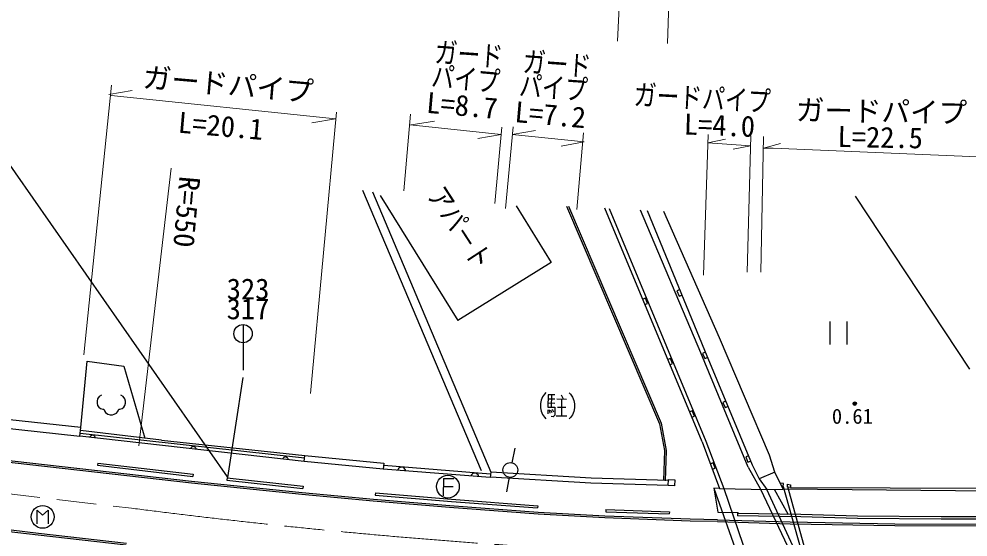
# Model space of a CAD drawing. Units: millimetres, scale not verified. Extents: x 40000 to 680000, y 20000 to 380000.
# Drawn here: x 213797 to 297013, y 275892 to 321296 of the extents above; entities that cross this region are included whole.
import ezdxf
from ezdxf.enums import TextEntityAlignment as Align

# ---------------------------------------------------------------- set-up
doc = ezdxf.new("R2010")
doc.units = ezdxf.units.MM
doc.header["$LTSCALE"] = 1000
doc.linetypes.add('CHAIN', pattern=[18.5, 12, -1.5, 3.5, -1.5])
for name, color, linetype, lineweight in [('M-BGD', 7, 'Continuous', 25), ('M-BMK', 2, 'CHAIN', 13), ('M-STR-HTXT', 7, 'Continuous', 13), ('M-STR-STR1', 1, 'Continuous', 25), ('M-STR-STRC', 7, 'Continuous', 25)]:
    doc.layers.add(name, color=color, linetype=linetype, lineweight=lineweight)
doc.styles.add('ＭＳ ゴシック', font='')
doc.styles.get('ＭＳ ゴシック').set_extended_font_data('MS Gothic')

msp = doc.modelspace()

# ---------------------------------------------------------------- linework, layer by layer
at = {"layer": 'M-BGD'}
for p, q in [((254339, 281687), (243951, 306249)), ((244803, 306156), (255162, 281585)), ((245469, 305826), (252264, 294871)), ((297185, 290596), (287150, 305757)), ((257399, 304915), (260471, 299962)), ((261811, 304902), (269970, 285815)), ((261978, 304893), (270115, 285859)), ((273692, 284245), (265169, 304715)), ((265550, 304694), (274018, 284303)), ((273592, 292027), (268300, 304540)), ((268867, 304509), (273894, 292257)), ((275223, 293363), (270341, 304427)), ((260471, 299962), (252264, 294871)), ((271719, 297558), (271488, 297463)), ((271488, 297463), (271678, 297000)), ((271678, 297000), (271909, 297095)), ((268722, 296832), (268491, 296736)), ((268683, 296274), (268914, 296370)), ((268914, 296370), (268722, 296832)), ((284899, 294775), (284899, 292775)), ((286419, 292775), (286419, 294775)), ((279603, 283067), (275223, 293363)), ((273894, 292257), (278079, 282223)), ((219209, 285480), (219764, 291312)), ((219764, 291312), (222991, 290863)), ((270922, 291547), (270692, 291451)), ((271115, 291086), (270922, 291547)), ((277734, 282011), (273592, 292027)), ((273967, 292083), (273736, 291987)), ((273736, 291987), (273928, 291526)), ((273928, 291526), (274159, 291622)), ((222991, 290863), (224822, 284546)), ((270884, 290990), (271115, 291086)), ((220689, 288010), (220639, 287810)), ((220839, 288210), (220689, 288010)), ((221039, 288310), (220839, 288210)), ((222939, 288210), (222739, 288310)), ((223089, 288010), (222939, 288210)), ((223139, 287810), (223089, 288010)), ((259704, 288186), (259581, 287888)), ((259886, 288425), (259704, 288186)), ((260007, 288544), (259886, 288425)), ((260186, 288362), (260176, 287282)), ((260183, 288002), (260782, 287997)), ((260786, 288357), (260186, 288362)), ((260486, 288360), (260476, 287280)), ((260962, 287995), (261802, 287988)), ((261326, 288352), (261502, 287991)), ((261382, 287992), (261369, 286492)), ((262047, 288526), (262166, 288405)), ((262166, 288405), (262344, 288163)), ((262344, 288163), (262461, 287862)), ((220639, 287810), (220639, 287610)), ((220639, 287610), (220689, 287410)), ((220689, 287410), (220789, 287260)), ((220789, 287260), (220939, 287160)), ((220939, 287160), (221139, 287110)), ((221139, 287110), (221239, 287110)), ((221239, 287110), (221289, 286960)), ((222489, 286960), (222539, 287110)), ((222539, 287110), (222639, 287110)), ((222639, 287110), (222839, 287160)), ((222839, 287160), (222989, 287260)), ((222989, 287260), (223089, 287410)), ((223089, 287410), (223139, 287610)), ((223139, 287610), (223139, 287810)), ((259519, 287588), (259516, 287228)), ((259516, 287228), (259573, 286928)), ((259581, 287888), (259519, 287588)), ((260176, 287282), (260776, 287277)), ((260179, 287642), (260779, 287637)), ((260535, 287099), (260653, 286858)), ((260776, 287277), (260770, 286557)), ((261016, 287275), (261736, 287269)), ((262516, 287202), (262453, 286902)), ((262461, 287862), (262519, 287562)), ((262519, 287562), (262516, 287202)), ((275758, 287788), (275527, 287691)), ((275527, 287691), (275720, 287230)), ((275720, 287230), (275951, 287326)), ((219209, 285480), (211265, 286350)), ((221289, 286960), (221389, 286810)), ((221389, 286810), (221589, 286660)), ((221589, 286660), (221789, 286610)), ((221789, 286610), (221989, 286610)), ((221989, 286610), (222139, 286660)), ((222139, 286660), (222339, 286760)), ((222339, 286760), (222439, 286860)), ((222439, 286860), (222489, 286960)), ((259573, 286928), (259690, 286627)), ((259690, 286627), (259868, 286385)), ((259868, 286385), (259987, 286264)), ((260174, 287042), (260171, 286682)), ((260294, 287041), (260352, 286741)), ((260414, 287040), (260532, 286799)), ((260649, 286438), (260469, 286440)), ((260770, 286557), (260649, 286438)), ((261849, 286488), (260889, 286496)), ((262148, 286365), (262027, 286246)), ((262330, 286603), (262148, 286365)), ((262453, 286902), (262330, 286603)), ((272837, 286948), (272606, 286852)), ((272799, 286391), (273029, 286487)), ((273029, 286487), (272837, 286948)), ((211183, 285597), (219127, 284727)), ((219127, 284727), (219209, 285480)), ((269970, 285815), (270397, 283473)), ((270115, 285859), (270547, 283484)), ((238809, 282512), (219127, 284727)), ((238836, 282793), (219154, 284975)), ((226296, 284370), (219181, 285220)), ((220024, 284687), (219998, 284629)), ((220060, 284733), (220024, 284687)), ((220115, 284777), (220060, 284733)), ((220168, 284801), (220115, 284777)), ((220230, 284814), (220168, 284801)), ((220309, 284806), (220230, 284814)), ((220367, 284779), (220309, 284806)), ((220413, 284744), (220367, 284779)), ((220457, 284688), (220413, 284744)), ((220481, 284635), (220457, 284688)), ((220495, 284573), (220481, 284635)), ((226296, 284370), (238859, 283035)), ((228960, 283782), (228904, 283738)), ((229013, 283806), (228960, 283782)), ((229074, 283819), (229013, 283806)), ((229154, 283810), (229074, 283819)), ((229211, 283784), (229154, 283810)), ((229258, 283748), (229211, 283784)), ((273692, 284245), (275229, 280152)), ((274018, 284303), (275613, 280144)), ((228931, 280750), (208707, 283063)), ((228869, 283691), (228842, 283634)), ((228904, 283738), (228869, 283691)), ((229302, 283693), (229258, 283748)), ((229326, 283640), (229302, 283693)), ((229339, 283578), (229326, 283640)), ((238809, 282512), (238859, 283035)), ((238859, 283035), (245792, 282373)), ((257028, 282401), (257316, 283669)), ((270397, 283473), (270316, 280834)), ((270547, 283484), (270466, 280829)), ((277752, 283008), (277521, 282912)), ((280068, 281580), (279603, 283067)), ((228915, 280601), (208690, 282914)), ((236942, 282783), (236916, 282726)), ((236978, 282829), (236942, 282783)), ((237033, 282873), (236978, 282829)), ((237086, 282898), (237033, 282873)), ((237148, 282911), (237086, 282898)), ((237227, 282902), (237148, 282911)), ((237285, 282875), (237227, 282902)), ((237331, 282840), (237285, 282875)), ((237375, 282785), (237331, 282840)), ((237399, 282732), (237375, 282785)), ((237412, 282670), (237399, 282732)), ((245742, 281850), (238809, 282512)), ((245792, 282373), (245742, 281850)), ((245775, 282198), (255150, 281431)), ((274652, 282400), (274418, 282312)), ((274828, 281932), (274652, 282400)), ((277521, 282912), (277713, 282450)), ((277713, 282450), (277944, 282547)), ((278079, 282223), (278704, 281003)), ((255125, 281094), (245742, 281850)), ((247034, 281830), (246999, 281749)), ((247081, 281897), (247034, 281830)), ((247157, 281961), (247081, 281897)), ((247230, 281997), (247157, 281961)), ((247316, 282018), (247230, 281997)), ((247427, 282009), (247316, 282018)), ((247509, 281975), (247427, 282009)), ((247575, 281927), (247509, 281975)), ((247639, 281852), (247575, 281927)), ((247676, 281779), (247639, 281852)), ((247697, 281693), (247676, 281779)), ((253445, 281314), (253410, 281232)), ((253492, 281380), (253445, 281314)), ((253568, 281444), (253492, 281380)), ((253641, 281481), (253568, 281444)), ((253727, 281502), (253641, 281481)), ((253838, 281493), (253727, 281502)), ((253920, 281458), (253838, 281493)), ((253986, 281411), (253920, 281458)), ((254051, 281335), (253986, 281411)), ((254087, 281262), (254051, 281335)), ((255162, 281585), (255125, 281094)), ((263955, 281054), (255162, 281585)), ((274594, 281844), (274828, 281932)), ((277734, 282011), (278803, 280078)), ((280068, 281580), (278704, 281003)), ((280812, 280099), (280068, 281580)), ((238605, 279629), (228915, 280601)), ((238620, 279778), (228931, 280750)), ((251009, 281032), (250996, 279512)), ((251009, 281032), (251929, 281024)), ((254108, 281176), (254087, 281262)), ((263935, 280605), (255134, 281136)), ((256774, 281126), (256554, 279845)), ((270727, 280403), (263935, 280605)), ((270740, 280853), (263955, 281054)), ((270734, 280402), (270764, 280939)), ((270764, 280939), (271313, 280909)), ((271313, 280909), (271283, 280371)), ((278704, 281003), (279361, 280067)), ((280838, 280589), (280575, 280605)), ((280809, 280323), (280838, 280589)), ((281173, 280273), (281174, 280510)), ((281174, 280510), (281449, 280467)), ((281449, 280467), (281434, 280239)), ((244865, 279039), (238605, 279629)), ((244878, 279189), (238620, 279778)), ((251003, 280312), (251883, 280305)), ((271283, 280371), (270734, 280402)), ((274720, 280164), (275064, 278061)), ((275613, 280144), (279023, 270120)), ((278803, 280078), (283663, 269897)), ((279361, 280067), (280812, 280099)), ((280020, 280082), (281244, 277870)), ((280662, 280349), (280809, 280323)), ((280809, 280323), (283886, 269413)), ((304372, 279860), (280812, 280099)), ((281434, 280239), (281173, 280273)), ((281198, 280309), (284138, 269606)), ((281434, 280239), (302703, 280158)), ((251557, 278471), (244865, 279039)), ((251569, 278621), (244878, 279189)), ((215391, 277058), (215391, 278258)), ((215391, 278258), (215871, 277818)), ((215871, 277818), (216351, 278258)), ((216351, 278258), (216351, 277058)), ((259324, 277896), (251557, 278471)), ((259333, 278045), (251569, 278621)), ((265163, 277731), (259333, 278045)), ((275064, 278061), (276844, 278029)), ((276844, 278029), (276791, 277940)), ((265156, 277581), (259324, 277896)), ((272659, 277292), (265156, 277581)), ((272663, 277442), (265163, 277731)), ((275038, 277252), (272659, 277292)), ((275041, 277402), (272663, 277442)), ((275036, 277252), (281406, 277059)), ((275041, 277402), (281410, 277209)), ((281410, 277209), (290601, 277039)), ((215487, 276063), (208204, 276902)), ((215504, 276212), (208222, 277051)), ((281406, 277059), (290600, 276889)), ((290600, 276889), (298430, 276867)), ((290601, 277039), (298429, 277017)), ((223198, 275177), (215487, 276063)), ((223215, 275326), (215504, 276212))]:
    msp.add_line(p, q, dxfattribs=at)
for centre, radius in [((287079, 287583), 150), ((287079, 287583), 90), ((287079, 287583), 30), ((256884, 281767), 650), ((251403, 280309), 1000), ((215871, 277658), 1000)]:
    msp.add_circle(centre, radius, dxfattribs=at)
at = {"layer": 'M-BMK'}
msp.add_line((166943, 285050), (223657, 278421), dxfattribs=at)
msp.add_arc((293992, 823186), 549287, 262.64317, 272.40987, dxfattribs=at)
at = {"layer": 'M-STR-HTXT'}
for p, q in [((266447, 322944), (266264, 319338)), ((270788, 322700), (270665, 319154)), ((219474, 291850), (221917, 315506)), ((221673, 314673), (223721, 315016)), ((221886, 314602), (241537, 312544)), ((239368, 288471), (241634, 313125)), ((247531, 306229), (248129, 312950)), ((241537, 312544), (239489, 312196)), ((248192, 312004), (250239, 312353)), ((248100, 312004), (256065, 311181)), ((255517, 305136), (256137, 311823)), ((256447, 304697), (257133, 311833)), ((257029, 311167), (259075, 311523)), ((263286, 311327), (262725, 304589)), ((256065, 311181), (254018, 310829)), ((263366, 310525), (257029, 311167)), ((263366, 310525), (261325, 310144)), ((273828, 298852), (274226, 311179)), ((274211, 310442), (275735, 310760)), ((277939, 310191), (274211, 310442)), ((277659, 299092), (277972, 311056)), ((279092, 310999), (278857, 299092)), ((277939, 310191), (276414, 309873)), ((279080, 309969), (280581, 310384)), ((279927, 309966), (279080, 309969)), ((279927, 309966), (297885, 309218)), ((227140, 308218), (224297, 283897))]:
    msp.add_line(p, q, dxfattribs=at)
at = {"layer": 'M-STR-STR1'}
for p, q in [((275229, 280152), (274720, 280164)), ((275229, 280152), (274720, 280164)), ((274720, 280164), (278341, 270057)), ((275229, 280152), (279361, 280067)), ((284046, 269942), (279361, 280067))]:
    msp.add_line(p, q, dxfattribs=at)
at = {"layer": 'M-STR-STRC'}
for p, q in [((232074, 281167), (199635, 327591)), ((233446, 294512), (233446, 290512)), ((233414, 289874), (232075, 281112)), ((220708, 282375), (220685, 282177)), ((220685, 282177), (229045, 281209)), ((220708, 282375), (229068, 281407)), ((229068, 281407), (229045, 281209)), ((232054, 281071), (232033, 280872)), ((232033, 280872), (238689, 280146)), ((232054, 281071), (238711, 280344)), ((238711, 280344), (238689, 280146)), ((245059, 279756), (245043, 279557)), ((245059, 279756), (251724, 279207)), ((245043, 279557), (251708, 279008)), ((251708, 279008), (259267, 278437)), ((251724, 279207), (259282, 278636)), ((259282, 278636), (259267, 278437)), ((265266, 278310), (265259, 278110)), ((265259, 278110), (270822, 277914)), ((265266, 278310), (270829, 278113)), ((270829, 278113), (270822, 277914)), ((276791, 277940), (276788, 277740)), ((282356, 277652), (276788, 277740)), ((282361, 277852), (276791, 277940)), ((287315, 277507), (282356, 277652)), ((287319, 277707), (282361, 277852)), ((294651, 277469), (287315, 277507)), ((294652, 277669), (287319, 277707)), ((299572, 277447), (294651, 277469)), ((299571, 277647), (294652, 277669))]:
    msp.add_line(p, q, dxfattribs=at)
msp.add_circle((233446, 293712), 800, dxfattribs=at)

# ---------------------------------------------------------------- texts
at = {"layer": 'M-BGD', "style": 'ＭＳ ゴシック', "width": 0.8}
msp.add_text('アパ－ト', height=1833, rotation=303, dxfattribs=at).set_placement((249063, 305564), align=Align.BOTTOM_LEFT)
at = {"layer": 'M-BGD', "style": 'ＭＳ ゴシック'}
msp.add_text('0.61', height=1320, dxfattribs=at).set_placement((285076, 285423), align=Align.BOTTOM_LEFT)
at = {"layer": 'M-STR-HTXT', "style": 'ＭＳ ゴシック', "width": 0.8}
for s, rotation, p in [('ガード', 356, (250153, 316951)), ('ガード', 356, (257886, 316115)), ('パイプ', 355, (249851, 314848)), ('パイプ', 356, (257568, 314025)), ('ガードパイプ\u3000', 357, (267636, 313221))]:
    msp.add_text(s, height=1833, rotation=rotation, dxfattribs=at).set_placement(p, align=Align.BOTTOM_LEFT)
at = {"layer": 'M-STR-HTXT', "style": 'ＭＳ ゴシック'}
for s, rotation, p in [('ガードパイプ\u3000', 355, (224540, 314761)), ('L=8.7', 355, (249417, 312531)), ('L=7.2', 355, (257159, 311718)), ('ガードパイプ\u3000', 359, (281901, 311869)), ('L=20.1', 355, (227643, 310794)), ('L=4.0', 358, (272055, 310625)), ('L=22.5', 359, (285553, 309530)), ('R=550', 265, (227325, 307618))]:
    msp.add_text(s, height=1833, rotation=rotation, dxfattribs=at).set_placement(p, align=Align.BOTTOM_LEFT)
at = {"layer": 'M-STR-STRC', "style": 'ＭＳ ゴシック'}
for s, p in [('323', (232014, 296171)), ('317', (232008, 294430))]:
    msp.add_text(s, height=1833, dxfattribs=at).set_placement(p, align=Align.BOTTOM_LEFT)

doc.saveas('drawing.dxf')
